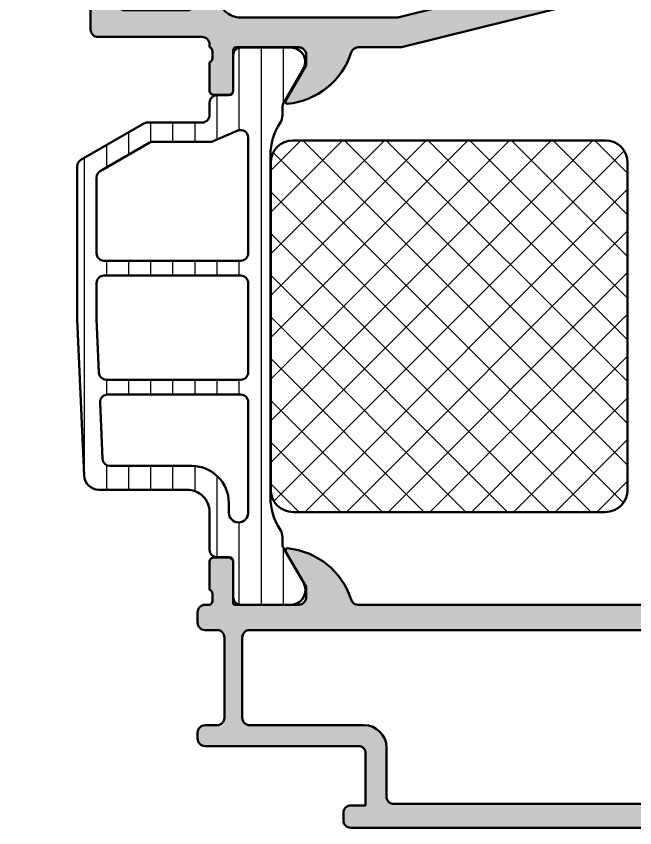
# Model space of a CAD drawing. Extents: x -15 to 68, y 0 to 85.
# Drawn here: x -15 to 26.6, y 0 to 54.6 of the extents above; entities that cross this region are included whole.
import ezdxf

# ---------------------------------------------------------------- set-up
doc = ezdxf.new("R2010")
doc.units = 0
for name, color, linetype, lineweight in [('0S-Alu contour', 7, 'Continuous', 50), ('0S-Alu hatch', 252, 'Continuous', 25), ('0S-Plastic contour', 254, 'Continuous', 50), ('0S-Plastic hatch', 253, 'Continuous', 25), ('0S-PT contour', 91, 'Continuous', 50), ('0S-PT hatch', 103, 'Continuous', 25)]:
    doc.layers.add(name, color=color, linetype=linetype, lineweight=lineweight)

# ---------------------------------------------------------------- blocks, each defined once
blk = doc.blocks.new('501720__3CA2080E_1C2B_46B8_B2A2_B3C4045E8A3A_')
at = {"layer": '0S-Alu hatch'}
h = blk.add_hatch(color=256, dxfattribs=at)
edge = h.paths.add_edge_path()
edge.add_arc((-3.500000000000106, 55.49999999999998), 0.4999999999999929, 270, 360)
edge.add_line((-3.000000000000106, 55.49999999999998), (-3.000000000000085, 81.5))
edge.add_arc((-4.500000000000085, 81.5), 1.5, 0, 90.00000000000028)
edge.add_line((-4.500000000000092, 83), (-6.200000000000088, 83))
edge.add_arc((-6.200000000000088, 82.5), 0.5, 90, 180)
edge.add_line((-6.700000000000088, 82.5), (-6.700000000000102, 79.49999999999999))
edge.add_ellipse((-7.200000000000092, 79.49999999999997), major_axis=(-0.4999999999999903, 0), ratio=1, start_angle=89.99999999999972, end_angle=180, ccw=False)
edge.add_line((-7.200000000000095, 78.99999999999999), (-7.700000000000102, 78.99999999999999))
edge.add_arc((-7.700000000000102, 78.49999999999999), 0.5, 90, 180)
edge.add_line((-8.200000000000102, 78.49999999999999), (-8.200000000000095, 76.5))
edge.add_ellipse((-8.70000000000008, 76.49999999999999), major_axis=(-0.4999999999999841, 0), ratio=1, start_angle=89.99999999999898, end_angle=180, ccw=False)
edge.add_line((-8.700000000000088, 76), (-9.500000000000092, 76))
edge.add_ellipse((-9.500000000000094, 76.5), major_axis=(-0.5, 0), ratio=1, start_angle=0, end_angle=90.0000000000004, ccw=False)
edge.add_line((-10.00000000000009, 76.5), (-10.00000000000009, 81))
edge.add_ellipse((-9.500000000000094, 81), major_axis=(-0.4999999999999965, 0), ratio=1, start_angle=269.9999999999996, end_angle=360, ccw=False)
edge.add_line((-9.500000000000092, 81.5), (-9.200000000000088, 81.5))
edge.add_arc((-9.200000000000088, 82), 0.5, 270, 360)
edge.add_line((-8.700000000000088, 82), (-8.700000000000102, 82.5))
edge.add_arc((-9.200000000000102, 82.5), 0.5, 0, 90)
edge.add_line((-9.200000000000102, 83), (-14.5000000000001, 83))
edge.add_ellipse((-14.5000000000001, 83.49999999999999), major_axis=(-0.5, 0), ratio=1, start_angle=0, end_angle=90.0000000000004, ccw=False)
edge.add_line((-15.0000000000001, 83.49999999999999), (-15.00000000000009, 84.50000000000001))
edge.add_ellipse((-14.50000000000009, 84.50000000000001), major_axis=(-0.4999999999999965, 0), ratio=1, start_angle=269.9999999999996, end_angle=360, ccw=False)
edge.add_line((-14.50000000000009, 85), (45.99999999999991, 85))
edge.add_line((45.99999999999991, 85), (45.99999999999991, 81.60000000000001))
edge.add_line((45.99999999999991, 81.60000000000001), (44.89999999999992, 80.5))
edge.add_line((44.89999999999992, 80.5), (44.29999999999991, 80.5))
edge.add_line((44.29999999999991, 80.5), (44.29999999999991, 82.5))
edge.add_arc((43.29999999999991, 82.5), 1, 0, 90)
edge.add_line((43.29999999999991, 83.49999999999999), (41.99999999999991, 83.49999999999999))
edge.add_arc((41.99999999999991, 82.5), 1, 90, 180)
edge.add_line((40.99999999999991, 82.5), (40.99999999999991, 76))
edge.add_arc((41.52499999999991, 75.5), 0.7250000000000041, 136.3971810272967, 223.6028189727033)
edge.add_line((40.99999999999991, 75), (40.99999999999991, 68))
edge.add_arc((41.99999999999991, 68), 1, 180, 270)
edge.add_line((41.99999999999991, 67), (43.29999999999991, 67))
edge.add_arc((43.29999999999991, 68), 1, 270, 360)
edge.add_line((44.29999999999991, 68), (44.29999999999991, 70.5))
edge.add_line((44.29999999999991, 70.5), (44.79999999999991, 70.5))
edge.add_ellipse((44.79999999999992, 69.50000000000001), major_axis=(-0.9999999999999857, 0), ratio=1, start_angle=180, end_angle=270.0000000000004, ccw=False)
edge.add_line((45.7999999999999, 69.5), (45.79999999999991, 64))
edge.add_ellipse((45.29999999999992, 63.99999999999999), major_axis=(-0.4999999999999929, 0), ratio=1, start_angle=89.9999999999992, end_angle=180, ccw=False)
edge.add_line((45.29999999999991, 63.5), (44.79999999999991, 63.50000000000001))
edge.add_ellipse((44.79999999999988, 63.99999999999998), major_axis=(-0.4999999999999787, 0), ratio=1, start_angle=0, end_angle=90.00000000000239, ccw=False)
edge.add_line((44.29999999999991, 63.99999999999999), (44.29999999999991, 65))
edge.add_arc((43.79999999999991, 65), 0.5, 0, 90)
edge.add_line((43.79999999999991, 65.5), (41.49999999999991, 65.5))
edge.add_arc((41.49999999999991, 65), 0.5, 90, 180)
edge.add_line((40.99999999999991, 65), (40.99999999999991, 62.5))
edge.add_arc((41.09999999999992, 62.21715728752538), 0.3000000000000023, 109.4712206344922, 180)
edge.add_line((40.79999999999992, 62.21715728752538), (40.79999999999992, 61.78284271247462))
edge.add_arc((41.09999999999992, 61.78284271247462), 0.2999999999999971, 180, 250.5287793655073)
edge.add_line((40.99999999999991, 61.50000000000001), (40.99999999999991, 59.60000000000004))
edge.add_ellipse((40.69999999999988, 59.60000000000002), major_axis=(-0.3000000000000256, 0), ratio=1, start_angle=89.99999999999733, end_angle=180, ccw=False)
edge.add_line((40.69999999999987, 59.29999999999999), (39.70999999999996, 59.29999999999999))
edge.add_ellipse((39.70999999999995, 59.60000000000002), major_axis=(-0.3000000000000256, 0), ratio=1, start_angle=0, end_angle=90.00000000000267, ccw=False)
edge.add_line((39.40999999999993, 59.60000000000004), (39.40999999999991, 62.3))
edge.add_arc((39.20999999999992, 62.3), 0.2000000000000028, 0, 90)
edge.add_line((39.20999999999992, 62.5), (34.99999999999992, 62.5))
edge.add_arc((34.99999999999992, 62), 0.5, 90, 180)
edge.add_line((34.49999999999992, 62), (34.49999999999992, 61.29999999999999))
edge.add_line((34.49999999999992, 61.29999999999999), (35.88149545762228, 58.90717967697244))
edge.add_ellipse((35.76188021535164, 58.83811978464827), major_axis=(-0.138119784648286, 0), ratio=1, start_angle=103.9999999999909, end_angle=210.0000000000093, ccw=False)
edge.add_line((35.79529441547355, 58.70410274788987), (10.91199740453947, 52.5))
edge.add_line((10.91199740453947, 52.5), (7.999999999999907, 52.5))
edge.add_arc((7.999999999999907, 51.99999999999999), 0.5000000000000142, 90, 162.2515836439293)
edge.add_ellipse((2.761776758826112, 53.67660886184777), major_axis=(-4.999999999999968, 0), ratio=1, start_angle=95.62257755079338, end_angle=162.2515836439303, ccw=False)
edge.add_ellipse((3.238119784648192, 48.8381197846483), major_axis=(-0.1381197846482959, 0), ratio=1, start_angle=-30.000000000000284, end_angle=95.62257755079781, ccw=False)
edge.add_line((3.118504542377533, 48.90717967697245), (4.499999999999914, 51.3))
edge.add_line((4.499999999999914, 51.3), (4.499999999999914, 52))
edge.add_arc((3.9999999999999, 51.99999999999999), 0.5000000000000142, 0, 90)
edge.add_line((3.9999999999999, 52.5), (-0.2100000000000932, 52.5))
edge.add_arc((-0.2100000000000932, 52.30000000000001), 0.1999999999999886, 90, 180)
edge.add_line((-0.4100000000000819, 52.30000000000001), (-0.4100000000000961, 49.60000000000004))
edge.add_ellipse((-0.7100000000001301, 49.60000000000004), major_axis=(-0.300000000000034, 0), ratio=1, start_angle=89.99999999999892, end_angle=180, ccw=False)
edge.add_line((-0.7100000000001359, 49.3), (-1.700000000000052, 49.3))
edge.add_ellipse((-1.700000000000058, 49.60000000000004), major_axis=(-0.3000000000000327, 0), ratio=1, start_angle=0, end_angle=90.00000000000108, ccw=False)
edge.add_line((-2.00000000000009, 49.60000000000004), (-2.000000000000092, 51.5))
edge.add_arc((-2.100000000000093, 51.78284271247463), 0.3000000000000067, 289.4712206344905, 360)
edge.add_line((-1.800000000000087, 51.78284271247463), (-1.800000000000096, 52.21715728752538))
edge.add_arc((-2.100000000000086, 52.21715728752537), 0.29999999999999, 0, 70.52877936551)
edge.add_line((-2.000000000000093, 52.49999999999999), (-2.000000000000092, 52.69999999999999))
edge.add_arc((-2.500000000000092, 52.69999999999999), 0.5, 0, 90)
edge.add_line((-2.500000000000092, 53.19999999999999), (-9.500000000000092, 53.19999999999998))
edge.add_ellipse((-9.500000000000094, 53.69999999999997), major_axis=(-0.4999999999999929, 0), ratio=1, start_angle=0, end_angle=90.00000000000023, ccw=False)
edge.add_line((-10.00000000000008, 53.69999999999997), (-10.00000000000008, 57.5))
edge.add_ellipse((-9.500000000000085, 57.5), major_axis=(-0.5, 0), ratio=1, start_angle=270, end_angle=360, ccw=False)
edge.add_line((-9.500000000000085, 57.99999999999999), (-8.700000000000088, 57.99999999999999))
edge.add_ellipse((-8.700000000000072, 57.5), major_axis=(-0.4999999999999858, 0), ratio=1, start_angle=180, end_angle=270.0000000000018, ccw=False)
edge.add_line((-8.200000000000086, 57.5), (-8.200000000000095, 55.49999999999998))
edge.add_arc((-7.700000000000095, 55.49999999999998), 0.5, 180, 270)
edge.add_line((-7.700000000000095, 54.99999999999998), (-3.500000000000106, 54.99999999999999))
edge = h.paths.add_edge_path()
edge.add_arc((38.99999999999991, 82.79999999999998), 0.5, 0, 90)
edge.add_line((38.99999999999991, 83.3), (-0.900000000000091, 83.3))
edge.add_arc((-0.900000000000091, 82.79999999999998), 0.5, 90, 180)
edge.add_line((-1.40000000000009, 82.79999999999998), (-1.40000000000009, 64.69999999999997))
edge.add_arc((-0.900000000000091, 64.69999999999997), 0.5, 180, 270)
edge.add_line((-0.9000000000000911, 64.19999999999999), (38.99999999999991, 64.2))
edge.add_arc((38.99999999999991, 64.69999999999997), 0.5, 270, 360)
edge.add_line((39.49999999999992, 64.69999999999997), (39.49999999999992, 82.79999999999998))
edge = h.paths.add_edge_path()
edge.add_arc((30.74722325026736, 61.4), 1.000000000000004, 29.99999999999957, 90)
edge.add_line((30.74722325026736, 62.40000000000001), (-0.900000000000091, 62.39999999999999))
edge.add_arc((-0.9000000000000838, 61.9), 0.4999999999999929, 90.00000000000081, 180)
edge.add_line((-1.400000000000076, 61.9), (-1.40000000000009, 56))
edge.add_arc((0.0999999999999091, 56), 1.5, 180, 270.0000000000002)
edge.add_line((0.099999999999915, 54.5), (10.66642828273362, 54.5))
edge.add_line((10.66642828273362, 54.5), (32.06835282209316, 59.83609910239898))
edge.add_arc((31.94739187429333, 60.32124696553697), 0.4999999999999971, 283.9999999999997, 390.0000000000001)
edge.add_line((32.38040457618555, 60.57124696553697), (31.61324865405179, 61.89999999999999))
at = {"layer": '0S-Alu contour', "color": 7}
for points in [[(-14.50000000000009, 85), (45.99999999999991, 85), (45.99999999999991, 81.60000000000001), (44.89999999999992, 80.5), (44.29999999999991, 80.5), (44.29999999999991, 82.5)], [(-15.0000000000001, 83.49999999999999), (-15.00000000000009, 84.50000000000001)], [(-9.200000000000102, 83), (-14.5000000000001, 83)], [(-4.500000000000092, 83), (-6.200000000000088, 83)], [(38.99999999999991, 83.3), (-0.900000000000091, 83.3)], [(43.29999999999991, 83.49999999999999), (41.99999999999991, 83.49999999999999)], [(-8.700000000000088, 82), (-8.700000000000102, 82.5)], [(-6.700000000000088, 82.5), (-6.700000000000102, 79.49999999999999)], [(-1.40000000000009, 82.79999999999998), (-1.40000000000009, 64.69999999999997)], [(39.49999999999992, 64.69999999999997), (39.49999999999992, 82.79999999999998)], [(40.99999999999991, 82.5), (40.99999999999991, 76)], [(-9.500000000000092, 81.5), (-9.200000000000088, 81.5)], [(-3.000000000000106, 55.49999999999998), (-3.000000000000085, 81.5)], [(-10.00000000000009, 76.5), (-10.00000000000009, 81)], [(-7.200000000000095, 78.99999999999999), (-7.700000000000102, 78.99999999999999)], [(-8.200000000000102, 78.49999999999999), (-8.200000000000095, 76.5)], [(-8.700000000000088, 76), (-9.500000000000092, 76)], [(40.99999999999991, 75), (40.99999999999991, 68)], [(44.29999999999991, 68), (44.29999999999991, 70.5), (44.79999999999991, 70.5)], [(45.7999999999999, 69.5), (45.79999999999991, 64)], [(41.99999999999991, 67), (43.29999999999991, 67)], [(40.99999999999991, 65), (40.99999999999991, 62.5)], [(43.79999999999991, 65.5), (41.49999999999991, 65.5)], [(44.29999999999991, 63.99999999999999), (44.29999999999991, 65)], [(-0.9000000000000911, 64.19999999999999), (38.99999999999991, 64.2)], [(45.29999999999991, 63.5), (44.79999999999991, 63.50000000000001)], [(30.74722325026736, 62.40000000000001), (-0.900000000000091, 62.39999999999999)], [(39.20999999999992, 62.5), (34.99999999999992, 62.5)], [(39.40999999999993, 59.60000000000004), (39.40999999999991, 62.3)], [(-1.400000000000076, 61.9), (-1.40000000000009, 56)], [(32.38040457618555, 60.57124696553697), (31.61324865405179, 61.89999999999999)], [(34.49999999999992, 62), (34.49999999999992, 61.29999999999999), (35.88149545762228, 58.90717967697244)], [(40.79999999999992, 62.21715728752538), (40.79999999999992, 61.78284271247462)], [(40.99999999999991, 61.50000000000001), (40.99999999999991, 59.60000000000004)], [(0.099999999999915, 54.5), (10.66642828273362, 54.5), (32.06835282209316, 59.83609910239898)], [(40.69999999999987, 59.29999999999999), (39.70999999999996, 59.29999999999999)], [(35.79529441547355, 58.70410274788987), (10.91199740453947, 52.5), (7.999999999999907, 52.5)], [(-9.500000000000085, 57.99999999999999), (-8.700000000000088, 57.99999999999999)], [(-10.00000000000008, 53.69999999999997), (-10.00000000000008, 57.5)], [(-8.200000000000086, 57.5), (-8.200000000000095, 55.49999999999998)], [(-7.700000000000095, 54.99999999999998), (-3.500000000000106, 54.99999999999999)], [(-2.500000000000092, 53.19999999999999), (-9.500000000000092, 53.19999999999998)], [(-2.000000000000093, 52.49999999999999), (-2.000000000000092, 52.69999999999999)], [(3.9999999999999, 52.5), (-0.2100000000000932, 52.5)], [(-1.800000000000087, 51.78284271247463), (-1.800000000000096, 52.21715728752538)], [(-0.4100000000000819, 52.30000000000001), (-0.4100000000000961, 49.60000000000004)], [(3.118504542377533, 48.90717967697245), (4.499999999999914, 51.3), (4.499999999999914, 52)], [(-2.00000000000009, 49.60000000000004), (-2.000000000000092, 51.5)], [(-0.7100000000001359, 49.3), (-1.700000000000052, 49.3)]]:
    blk.add_lwpolyline(points, dxfattribs=at)
at = {"layer": '0S-Alu contour', "color": 7, "extrusion": (0, 0, -1)}
for centre, radius, start, end in [((14.50000000000009, 84.50000000000001), 0.4999999999999965, 0, 90.0000000000004), ((14.5000000000001, 83.49999999999999), 0.5, 269.9999999999996, 0), ((9.500000000000094, 81), 0.4999999999999965, 0, 90.0000000000004), ((7.200000000000092, 79.49999999999997), 0.4999999999999903, 180, 270.0000000000003), ((9.500000000000094, 76.5), 0.5, 269.9999999999996, 0), ((8.70000000000008, 76.49999999999999), 0.4999999999999841, 180, 270.000000000001), ((-44.79999999999992, 69.50000000000001), 0.9999999999999857, 89.99999999999959, 180), ((-44.79999999999988, 63.99999999999998), 0.4999999999999787, 269.9999999999976, 0), ((-45.29999999999992, 63.99999999999999), 0.4999999999999929, 180, 270.0000000000008), ((-39.70999999999995, 59.60000000000002), 0.3000000000000256, 269.9999999999973, 0), ((-40.69999999999988, 59.60000000000002), 0.3000000000000256, 180, 270.0000000000027), ((-35.76188021535164, 58.83811978464827), 0.138119784648286, 149.9999999999907, 256.0000000000091), ((9.500000000000085, 57.5), 0.5, 0, 90), ((8.700000000000072, 57.5), 0.4999999999999858, 89.99999999999817, 180), ((9.500000000000094, 53.69999999999997), 0.4999999999999929, 269.9999999999998, 0), ((-2.761776758826112, 53.67660886184777), 4.999999999999968, 197.7484163560698, 264.3774224492066), ((1.700000000000058, 49.60000000000004), 0.3000000000000327, 269.9999999999989, 0), ((0.7100000000001301, 49.60000000000004), 0.300000000000034, 180, 270.0000000000011), ((-3.238119784648192, 48.8381197846483), 0.1381197846482959, 264.3774224492022, 30.00000000000028)]:
    blk.add_arc(centre, radius, start, end, dxfattribs=at)
at = {"layer": '0S-Alu contour', "color": 7}
for centre, radius, start, end in [((-9.200000000000102, 82.5), 0.5, 0, 90), ((-6.200000000000088, 82.5), 0.5, 90, 180), ((-4.500000000000085, 81.5), 1.5, 0, 90.00000000000028), ((-0.900000000000091, 82.79999999999998), 0.5, 90, 180), ((38.99999999999991, 82.79999999999998), 0.5, 0, 90), ((41.99999999999991, 82.5), 1, 90, 180), ((43.29999999999991, 82.5), 1, 0, 90), ((-9.200000000000088, 82), 0.5, 270, 0), ((-7.700000000000102, 78.49999999999999), 0.5, 90, 180), ((41.52499999999991, 75.5), 0.7250000000000041, 136.3971810272967, 223.6028189727033), ((41.99999999999991, 68), 1, 180, 270), ((43.29999999999991, 68), 1, 270, 0), ((41.49999999999991, 65), 0.5, 90, 180), ((43.79999999999991, 65), 0.5, 0, 90), ((-0.900000000000091, 64.69999999999997), 0.5, 180, 270), ((38.99999999999991, 64.69999999999997), 0.5, 270, 0), ((-0.9000000000000838, 61.9), 0.4999999999999929, 90.00000000000081, 180), ((30.74722325026736, 61.4), 1.000000000000004, 29.99999999999957, 90), ((34.99999999999992, 62), 0.5, 90, 180), ((39.20999999999992, 62.3), 0.2000000000000028, 0, 90), ((41.09999999999992, 62.21715728752538), 0.3000000000000023, 109.4712206344922, 180), ((41.09999999999992, 61.78284271247462), 0.2999999999999971, 180, 250.5287793655073), ((31.94739187429333, 60.32124696553697), 0.4999999999999971, 283.9999999999997, 30.00000000000013), ((0.0999999999999091, 56), 1.5, 180, 270.0000000000002), ((-7.700000000000095, 55.49999999999998), 0.5, 180, 270), ((-3.500000000000106, 55.49999999999998), 0.4999999999999929, 270, 0), ((-2.500000000000092, 52.69999999999999), 0.5, 0, 90), ((-2.100000000000086, 52.21715728752537), 0.29999999999999, 0, 70.52877936551), ((-0.2100000000000932, 52.30000000000001), 0.1999999999999886, 90, 180), ((3.9999999999999, 51.99999999999999), 0.5000000000000142, 0, 90), ((7.999999999999907, 51.99999999999999), 0.5000000000000142, 90, 162.2515836439293), ((-2.100000000000093, 51.78284271247463), 0.3000000000000067, 289.4712206344905, 0)]:
    blk.add_arc(centre, radius, start, end, dxfattribs=at)
blk = doc.blocks.new('345350__A1EB596A_2791_47CB_BBD3_838147BA8236_')
at = {"layer": '0S-Alu hatch'}
h = blk.add_hatch(color=256, dxfattribs=at)
edge = h.paths.add_edge_path()
edge.add_arc((40.49999999999999, 13.79992253876117), 0.5, 270, 360)
edge.add_line((41.00000000000001, 13.79992253876117), (41, 15))
edge.add_ellipse((41.07883644654306, 15.26752059199312), major_axis=(-0.2788950563274436, 0), ratio=1, start_angle=-1.164589374096181, end_angle=73.58012358050541, ccw=False)
edge.add_line((40.79999899999999, 15.27318899999149), (40.79999899999999, 15.72678299999148))
edge.add_ellipse((41.07886709564314, 15.73244365946856), major_axis=(-0.2789255417371297, 0), ratio=1, start_angle=-73.57540544464831, end_angle=1.1628700728916215, ccw=False)
edge.add_line((41, 15.99998699999148), (41, 17.879998))
edge.add_arc((40.69999999999999, 17.879998), 0.3000000000000114, 0, 90)
edge.add_line((40.69999999999999, 18.17999800000001), (39.72002568095721, 18.179998))
edge.add_arc((39.72002568095721, 17.879998), 0.3000000000000007, 90, 180)
edge.add_line((39.42002568095721, 17.879998), (39.42002568095721, 15.11999999999999))
edge.add_ellipse((39.30002568095722, 15.11999999999999), major_axis=(-0.1199999999999903, 0), ratio=1, start_angle=90, end_angle=180, ccw=False)
edge.add_line((39.30002568095722, 15), (35.00000000000002, 15))
edge.add_ellipse((35.00000000000001, 15.49999999999999), major_axis=(-0.4999999999999965, 0), ratio=1, start_angle=0, end_angle=90.0000000000008, ccw=False)
edge.add_line((34.50000000000001, 15.5), (34.5, 16.2))
edge.add_line((34.5, 16.2), (35.88149545762238, 18.59282032302755))
edge.add_arc((35.76188021535171, 18.6618802153517), 0.1381197846482859, 330.000000000003, 455.6225775507929)
edge.add_arc((36.23822324117386, 13.82339113815207), 5.000000000000113, 95.6225775507939, 162.2515836439304)
edge.add_ellipse((31.00000000000005, 15.49999999999988), major_axis=(-0.4999999999998844, 0), ratio=1, start_angle=89.99999999999511, end_angle=162.2515836439256, ccw=False)
edge.add_line((31.00000000000001, 15), (7.999999999999992, 15))
edge.add_ellipse((8.000000000000023, 15.49999999999984), major_axis=(-0.4999999999998384, 0), ratio=1, start_angle=17.748416356065775, end_angle=89.99999999999648, ccw=False)
edge.add_arc((2.761776758826187, 13.82339113815201), 5.000000000000197, 17.74841635607064, 84.37742244920678)
edge.add_arc((3.23811978464829, 18.66188021535171), 0.138119784648294, 84.3774224492111, 209.9999999999992)
edge.add_line((3.118504542377632, 18.59282032302757), (4.500000000000007, 16.19999999999999))
edge.add_line((4.500000000000007, 16.19999999999999), (4.5, 15.5))
edge.add_ellipse((4, 15.50000000000001), major_axis=(-0.4999999999999992, 0), ratio=1, start_angle=89.9999999999983, end_angle=180, ccw=False)
edge.add_line((3.999999999999985, 15.00000000000001), (-0.3000256809571908, 15))
edge.add_ellipse((-0.3000256809571966, 15.12), major_axis=(-0.1199999999999992, 0), ratio=1, start_angle=0, end_angle=90.00000000000267, ccw=False)
edge.add_line((-0.4200256809571958, 15.12), (-0.4200256809571954, 17.879998))
edge.add_arc((-0.7200256809572068, 17.87999799999999), 0.3000000000000114, 0, 90)
edge.add_line((-0.7200256809572068, 18.17999800000001), (-1.699999999999988, 18.179998))
edge.add_arc((-1.700000000000002, 17.87999800000001), 0.2999999999999936, 89.99999999999729, 180)
edge.add_line((-1.999999999999996, 17.87999800000001), (-1.999999999999985, 15.99998699999149))
edge.add_ellipse((-2.078867095643157, 15.73244365946855), major_axis=(-0.2789255417371535, 0), ratio=1, start_angle=178.8371299271139, end_angle=253.5754054446447, ccw=False)
edge.add_line((-1.799998999999985, 15.72678299999149), (-1.799998999999985, 15.2731889999915))
edge.add_ellipse((-2.078836446543035, 15.26752059199313), major_axis=(-0.2788950563274373, 0), ratio=1, start_angle=106.41987641949041, end_angle=181.1645893740969, ccw=False)
edge.add_line((-2, 15.00000000000001), (-2.299680908210589, 15))
edge.add_arc((-2.299680908210589, 14.5), 0.5000000000000036, 90, 180)
edge.add_line((-2.799680908210593, 14.5), (-2.799680908210589, 13.79992253876117))
edge.add_arc((-2.29956618973938, 13.80003725723238), 0.5001147316285183, 180.0131427528032, 269.9868572472035)
edge.add_line((-2.299680908210547, 13.29992253876117), (-1.499693115241839, 13.29992253876117))
edge.add_ellipse((-1.499443254268492, 12.80017239973451), major_axis=(-0.4997502014883678, 0), ratio=1, start_angle=179.9713537287259, end_angle=270.02864627126036, ccw=False)
edge.add_line((-0.9996931152418406, 12.79992253876115), (-0.9996931152418255, 7.400020671848328))
edge.add_ellipse((-1.499713436076874, 7.400040992683379), major_axis=(-0.5000203212479685, 0), ratio=1, start_angle=90.0023285015335, end_angle=179.9976714983276, ccw=False)
edge.add_line((-1.499693115241825, 6.900020671848331), (-2.299680908210575, 6.900020671848325))
edge.add_arc((-2.299566189739365, 6.399905953377112), 0.5001147316285218, 90.01314275280141, 179.9868572471968)
edge.add_line((-2.799680908210579, 6.400020671848338), (-2.799680908210575, 5.999996257785828))
edge.add_arc((-2.299566189739365, 6.000110976257024), 0.5001147316285183, 180.0131427528032, 269.986857247197)
edge.add_line((-2.299680908210589, 5.499996257785815), (8.00027636718005, 5.499996257785825))
edge.add_ellipse((8.000276199942052, 4.999996090547827), major_axis=(-0.5000001672380266, 0), ratio=1, start_angle=180.0000191671709, end_angle=269.9999808359436, ccw=False)
edge.add_line((8.50027636718005, 4.999996257813003), (8.500276367180042, 1.499999953273801))
edge.add_line((8.500276367180042, 1.499999953273801), (7.500276367180042, 1.499999953273801))
edge.add_arc((7.500391085671957, 0.9998852347682088), 0.5001147316629067, 90.0131427551726, 179.9868504146385)
edge.add_line((7.000276367180042, 1.000000012878441), (7.000276367180042, 0.5000000128784468))
edge.add_arc((7.500391118378033, 0.5001147334620317), 0.5001147643557832, 180.0131429938963, 269.9798609896766)
edge.add_line((7.500215332023777, 1e-15), (67.5, 1e-16))
edge.add_arc((67.5, 0.5000000000000002), 0.5000000000000001, 270, 360)
edge.add_line((68, 0.5000000000000002), (68, 4.5))
edge.add_arc((67.5, 4.5), 0.5, 0, 90)
edge.add_line((67.5, 5), (66.19999999999999, 5))
edge.add_arc((66.19999999999999, 4.5), 0.5, 90, 180)
edge.add_line((65.69999999999999, 4.5), (65.69999999999999, 4))
edge.add_line((65.69999999999999, 4), (66.69999999999999, 4))
edge.add_line((66.69999999999999, 4), (66.69999999999996, 2.299999999999997))
edge.add_ellipse((65.69999999999997, 2.299999999999987), major_axis=(-0.9999999999999857, 0), ratio=1, start_angle=89.9999999999992, end_angle=180, ccw=False)
edge.add_line((65.69999999999996, 1.300000000000002), (61.69999999999999, 1.299999999999982))
edge.add_ellipse((61.69999999999999, 2.299999999999983), major_axis=(-1.000000000000001, 0), ratio=1, start_angle=0, end_angle=90, ccw=False)
edge.add_line((60.69999999999999, 2.299999999999982), (60.69999999999999, 4))
edge.add_line((60.69999999999999, 4), (61.69999999999999, 4))
edge.add_line((61.69999999999999, 4), (61.69999999999999, 4.499999999999984))
edge.add_arc((61.19999999999999, 4.5), 0.5, 0, 90)
edge.add_line((61.19999999999999, 5), (58.4, 4.999999999999999))
edge.add_arc((58.4, 4.499999999999998), 0.5000000000000009, 90, 180)
edge.add_line((57.9, 4.499999999999998), (57.9, 4.299999999999982))
edge.add_arc((58.4, 4.299999999999982), 0.5, 180, 270)
edge.add_line((58.4, 3.799999999999982), (58.9, 3.799999999999982))
edge.add_ellipse((58.90000000000001, 3.299999999999988), major_axis=(-0.4999999999999947, 0), ratio=1, start_angle=180, end_angle=270.0000000000008, ccw=False)
edge.add_line((59.40000000000001, 3.299999999999982), (59.39999999999997, 2.099999999999981))
edge.add_ellipse((58.89999999999997, 2.099999999999974), major_axis=(-0.5, 0), ratio=1, start_angle=90, end_angle=180, ccw=False)
edge.add_line((58.89999999999997, 1.599999999999974), (45.9983668848607, 1.599999999999979))
edge.add_line((45.9983668848607, 1.599999999999979), (39.90086726378649, 2.209750724796321))
edge.add_ellipse((40.00036986780802, 3.204788067252843), major_axis=(-1.000000040545, 0), ratio=1, start_angle=1.5080649291121517e-05, end_angle=84.28947129819278, ccw=False)
edge.add_line((39.00036982726306, 3.204787804045857), (39.00036982726304, 12.79998738861467))
edge.add_ellipse((39.50041968100179, 12.79987268502243), major_axis=(-0.5000498668943465, 0), ratio=1, start_angle=270.0131427528001, end_angle=359.9868572472245, ccw=False)
edge.add_line((39.50030497740954, 13.29992253876117), (40.49999999999999, 13.29992253876117))
edge = h.paths.add_edge_path()
edge.add_arc((8.40030085426848, 5.400020744874273), 1.499999926974057, 2.8316468405e-06, 90.00000278938575)
edge.add_line((8.400300781242535, 6.900020671848325), (0.7003190917894245, 6.900020671848325))
edge.add_ellipse((0.7001505502649508, 7.39979111946681), major_axis=(-0.4997704760377753, 0), ratio=1, start_angle=-0.02631684688930136, end_angle=90.0193223062808, ccw=False)
edge.add_line((0.2003801269456744, 7.400020671848277), (0.2003801269456744, 12.79992253876117))
edge.add_ellipse((0.7001505502649508, 12.80015209114268), major_axis=(-0.4997704760377764, 0), ratio=1, start_angle=-90.01932230628069, end_angle=0.02631684688930136, ccw=False)
edge.add_line((0.7003190917894245, 13.29992253876117), (37.30035380553454, 13.29992253876116))
edge.add_ellipse((37.30048878729687, 12.80005752052349), major_axis=(-0.4998650364626667, 0), ratio=1, start_angle=179.9845280529183, end_angle=270.0154719470708, ccw=False)
edge.add_line((37.80035380553454, 12.79992253876107), (37.80035380553454, 2.099975658420582))
edge.add_ellipse((37.30025928519608, 2.100070059527233), major_axis=(-0.5000945292483385, 0), ratio=1, start_angle=90.0108291856593, end_angle=179.9891844747251, ccw=False)
edge.add_line((37.30035380553454, 1.5999755392113), (10.40030078124254, 1.599975539211301))
edge.add_ellipse((10.400395301581, 2.100070059527243), major_axis=(-0.5000945292483491, 0), ratio=1, start_angle=0.010815525275006621, end_angle=89.98917081434081, ccw=False)
edge.add_line((9.900300781242542, 2.099975658420655), (9.900300781242535, 5.400020671848329))
at = {"layer": '0S-Alu contour', "color": 7}
for points in [[(3.118504542377632, 18.59282032302757), (4.500000000000007, 16.19999999999999), (4.5, 15.5)], [(34.50000000000001, 15.5), (34.5, 16.2), (35.88149545762238, 18.59282032302755)], [(-0.7200256809572068, 18.17999800000001), (-1.699999999999988, 18.179998)], [(40.69999999999999, 18.17999800000001), (39.72002568095721, 18.179998)], [(-1.999999999999996, 17.87999800000001), (-1.999999999999985, 15.99998699999149)], [(-0.4200256809571958, 15.12), (-0.4200256809571954, 17.879998)], [(39.42002568095721, 17.879998), (39.42002568095721, 15.11999999999999)], [(41, 15.99998699999148), (41, 17.879998)], [(-1.799998999999985, 15.72678299999149), (-1.799998999999985, 15.2731889999915)], [(40.79999899999999, 15.27318899999149), (40.79999899999999, 15.72678299999148)], [(-2, 15.00000000000001), (-2.299680908210589, 15)], [(3.999999999999985, 15.00000000000001), (-0.3000256809571908, 15)], [(31.00000000000001, 15), (7.999999999999992, 15)], [(39.30002568095722, 15), (35.00000000000002, 15)], [(41.00000000000001, 13.79992253876117), (41, 15)], [(-2.799680908210593, 14.5), (-2.799680908210589, 13.79992253876117)], [(-2.299680908210547, 13.29992253876117), (-1.499693115241839, 13.29992253876117)], [(0.7003190917894245, 13.29992253876117), (37.30035380553454, 13.29992253876116)], [(39.50030497740954, 13.29992253876117), (40.49999999999999, 13.29992253876117)], [(-0.9996931152418406, 12.79992253876115), (-0.9996931152418255, 7.400020671848328)], [(0.2003801269456744, 7.400020671848277), (0.2003801269456744, 12.79992253876117)], [(37.80035380553454, 12.79992253876107), (37.80035380553454, 2.099975658420582)], [(39.00036982726306, 3.204787804045857), (39.00036982726304, 12.79998738861467)], [(-1.499693115241825, 6.900020671848331), (-2.299680908210575, 6.900020671848325)], [(8.400300781242535, 6.900020671848325), (0.7003190917894245, 6.900020671848325)], [(-2.799680908210579, 6.400020671848338), (-2.799680908210575, 5.999996257785828)], [(-2.299680908210589, 5.499996257785815), (8.00027636718005, 5.499996257785825)], [(8.50027636718005, 4.999996257813003), (8.500276367180042, 1.499999953273801), (7.500276367180042, 1.499999953273801)], [(9.900300781242542, 2.099975658420655), (9.900300781242535, 5.400020671848329)], [(61.19999999999999, 5), (58.4, 4.999999999999999)], [(67.5, 5), (66.19999999999999, 5)], [(57.9, 4.499999999999998), (57.9, 4.299999999999982)], [(60.69999999999999, 2.299999999999982), (60.69999999999999, 4), (61.69999999999999, 4), (61.69999999999999, 4.499999999999984)], [(65.69999999999999, 4.5), (65.69999999999999, 4), (66.69999999999999, 4), (66.69999999999996, 2.299999999999997)], [(68, 0.5000000000000002), (68, 4.5)], [(58.4, 3.799999999999982), (58.9, 3.799999999999982)], [(59.40000000000001, 3.299999999999982), (59.39999999999997, 2.099999999999981)], [(58.89999999999997, 1.599999999999974), (45.9983668848607, 1.599999999999979), (39.90086726378649, 2.209750724796321)], [(37.30035380553454, 1.5999755392113), (10.40030078124254, 1.599975539211301)], [(65.69999999999996, 1.300000000000002), (61.69999999999999, 1.299999999999982)], [(7.000276367180042, 1.000000012878441), (7.000276367180042, 0.5000000128784468)], [(7.500215332023777, 1e-15), (67.5, 1e-16)]]:
    blk.add_lwpolyline(points, dxfattribs=at)
for centre, radius, start, end in [((3.23811978464829, 18.66188021535171), 0.138119784648294, 84.3774224492111, 209.9999999999992), ((2.761776758826187, 13.82339113815201), 5.000000000000197, 17.74841635607064, 84.37742244920678), ((36.23822324117386, 13.82339113815207), 5.000000000000113, 95.6225775507939, 162.2515836439304), ((35.76188021535171, 18.6618802153517), 0.1381197846482859, 330.000000000003, 95.62257755079293), ((-1.700000000000002, 17.87999800000001), 0.2999999999999936, 89.99999999999729, 180), ((-0.7200256809572068, 17.87999799999999), 0.3000000000000114, 0, 90), ((39.72002568095721, 17.879998), 0.3000000000000007, 90, 180), ((40.69999999999999, 17.879998), 0.3000000000000114, 0, 90), ((-2.299680908210589, 14.5), 0.5000000000000036, 90, 180), ((-2.29956618973938, 13.80003725723238), 0.5001147316285183, 180.0131427528032, 269.9868572472035), ((40.49999999999999, 13.79992253876117), 0.5, 270, 0), ((-2.299566189739365, 6.399905953377112), 0.5001147316285218, 90.01314275280141, 179.9868572471968), ((8.40030085426848, 5.400020744874273), 1.499999926974057, 2.8316468405e-06, 90.00000278938575), ((-2.299566189739365, 6.000110976257024), 0.5001147316285183, 180.0131427528032, 269.986857247197), ((58.4, 4.499999999999998), 0.5000000000000009, 90, 180), ((61.19999999999999, 4.5), 0.5, 0, 90), ((66.19999999999999, 4.5), 0.5, 90, 180), ((67.5, 4.5), 0.5, 0, 90), ((58.4, 4.299999999999982), 0.5, 180, 270), ((7.500391085671957, 0.9998852347682088), 0.5001147316629067, 90.0131427551726, 179.9868504146385), ((7.500391118378033, 0.5001147334620317), 0.5001147643557832, 180.0131429938963, 269.9798609896766), ((67.5, 0.5000000000000002), 0.5000000000000001, 270, 0)]:
    blk.add_arc(centre, radius, start, end, dxfattribs=at)
at = {"layer": '0S-Alu contour', "color": 7, "extrusion": (0, 0, -1)}
for centre, radius, start, end in [((2.078867095643157, 15.73244365946855), 0.2789255417371535, 106.4245945553553, 181.1628700728862), ((-41.07886709564314, 15.73244365946856), 0.2789255417371297, 358.8371299271084, 73.57540544464841), ((-4, 15.50000000000001), 0.4999999999999992, 180, 270.0000000000017), ((-8.000000000000023, 15.49999999999984), 0.4999999999998384, 270.0000000000035, 342.2515836439342), ((-31.00000000000005, 15.49999999999988), 0.4999999999998844, 197.7484163560745, 270.0000000000049), ((-35.00000000000001, 15.49999999999999), 0.4999999999999965, 269.9999999999992, 0), ((2.078836446543035, 15.26752059199313), 0.2788950563274373, 178.8354106259031, 253.5801235805096), ((0.3000256809571966, 15.12), 0.1199999999999992, 269.9999999999973, 0), ((-39.30002568095722, 15.11999999999999), 0.1199999999999903, 180, 270), ((-41.07883644654306, 15.26752059199312), 0.2788950563274436, 286.4198764194946, 1.164589374096298), ((1.499443254268492, 12.80017239973451), 0.4997502014883678, 89.97135372873966, 180.0286462712742), ((-0.7001505502649508, 12.80015209114268), 0.4997704760377764, 359.9736831531107, 90.01932230628076), ((-37.30048878729687, 12.80005752052349), 0.4998650364626667, 89.98452805292918, 180.0154719470817), ((-39.50041968100179, 12.79987268502243), 0.5000498668943465, 0.0131427527754762, 89.98685724719992), ((1.499713436076874, 7.400040992683379), 0.5000203212479685, 180.0023285016724, 269.9976714984665), ((-0.7001505502649508, 7.39979111946681), 0.4997704760377754, 269.9806776937192, 0.0263168468893796), ((-8.000276199942052, 4.999996090547827), 0.5000001672380266, 90.00001916405645, 179.9999808328291), ((-58.90000000000001, 3.299999999999988), 0.4999999999999947, 89.9999999999992, 180), ((-40.00036986780802, 3.204788067252843), 1.000000040545, 275.7105287018072, 359.9999849193507), ((-61.69999999999999, 2.299999999999983), 1.000000000000001, 270, 0), ((-65.69999999999997, 2.299999999999987), 0.9999999999999857, 180, 270.0000000000008), ((-10.400395301581, 2.100070059527243), 0.5000945292483491, 270.0108291856592, 359.989184474725), ((-37.30025928519608, 2.100070059527233), 0.5000945292483385, 180.010815525275, 269.9891708143407), ((-58.89999999999997, 2.099999999999974), 0.5, 180, 270)]:
    blk.add_arc(centre, radius, start, end, dxfattribs=at)
blk = doc.blocks.new('502350__6DD2E7A7_7244_4417_B17C_916770EC7AD5_')
at = {"layer": '0S-PT hatch'}
h = blk.add_hatch(dxfattribs=at)
h.set_pattern_fill('ANSI37', color=256, scale=0.625, angle=90, style=0)
h.set_pattern_definition([(135, (0, 0), (-1.403165018917055, -1.403165018917055), []), (225, (0, 0), (1.403165018917055, -1.403165018917055), [])])
edge = h.paths.add_edge_path()
edge.add_arc((24.61999999999999, 44.74000000000001), 1.500000000000003, 0, 90)
edge.add_line((24.61999999999999, 46.24000000000001), (3.61999999999999, 46.24000000000001))
edge.add_arc((3.61999999999999, 44.74000000000001), 1.5, 90, 180)
edge.add_line((2.11999999999999, 44.74000000000001), (2.11999999999999, 22.74000000000001))
edge.add_arc((3.61999999999999, 22.74000000000001), 1.499999999999999, 180, 269.9999999999999)
edge.add_line((3.619999999999989, 21.24000000000001), (24.61999999999999, 21.24000000000001))
edge.add_arc((24.61999999999999, 22.74000000000001), 1.5, 270, 360)
edge.add_line((26.11999999999999, 22.74000000000001), (26.11999999999999, 44.74000000000001))
at = {"layer": '0S-PT contour', "color": 7}
for points in [[(24.61999999999999, 46.24000000000001), (3.61999999999999, 46.24000000000001)], [(2.11999999999999, 44.74000000000001), (2.11999999999999, 22.74000000000001)], [(26.11999999999999, 22.74000000000001), (26.11999999999999, 44.74000000000001)], [(3.619999999999989, 21.24000000000001), (24.61999999999999, 21.24000000000001)]]:
    blk.add_lwpolyline(points, dxfattribs=at)
for centre, radius, start, end in [((3.61999999999999, 44.74000000000001), 1.5, 90, 180), ((24.61999999999999, 44.74000000000001), 1.500000000000003, 0, 90), ((3.61999999999999, 22.74000000000001), 1.499999999999999, 180, 269.9999999999999), ((24.61999999999999, 22.74000000000001), 1.5, 270, 0)]:
    blk.add_arc(centre, radius, start, end, dxfattribs=at)
blk = doc.blocks.new('284043__C33D6DB7_BDCF_4075_BB0F_A3F5B9B4BB28___F1426697_5F00_4585_9954_4BD4D161C329_')
at = {"layer": '0S-Plastic hatch'}
h = blk.add_hatch(dxfattribs=at)
h.set_pattern_fill('ANSI31', color=256, scale=0.4680000000000001, angle=45, style=0)
h.set_pattern_definition([(90, (0, 0), (-1.4859, 0), [])])
edge = h.paths.add_edge_path()
edge.add_arc((-6.166025403784431, 46.94), 0.5000000000000071, 90.00000000000205, 120.0000000000019)
edge.add_line((-6.416025403784448, 47.37301270189222), (-10.65000000000001, 44.92852632902514))
edge.add_arc((-10.40000000000001, 44.49551362713291), 0.4999999999999944, 119.9999999999993, 180)
edge.add_line((-10.90000000000001, 44.49551362713291), (-10.90000000000001, 34.19188277421556))
edge.add_line((-10.90000000000001, 34.19188277421556), (-10.44175647932706, 23.69638061263467))
edge.add_arc((-9.442708257745203, 23.74), 0.9999999999999973, 182.4999999999998, 269.9999999999998)
edge.add_line((-9.442708257745206, 22.74000000000001), (-3.50000000000001, 22.74000000000001))
edge.add_ellipse((-3.500000000000008, 21.24000000000001), major_axis=(-1.499999999999996, 0), ratio=1, start_angle=180, end_angle=270.0000000000001, ccw=False)
edge.add_line((-2.000000000000011, 21.24000000000001), (-2.000000000000014, 18.7))
edge.add_arc((-1.500000000000014, 18.7), 0.5, 180, 270)
edge.add_line((-1.500000000000014, 18.2), (-0.700000000000017, 18.2))
edge.add_ellipse((-0.7000000000000188, 17.9), major_axis=(-0.3000000000000007, 0), ratio=1, start_angle=180, end_angle=269.99999999999966, ccw=False)
edge.add_line((-0.4000000000000181, 17.9), (-0.4000000000000164, 15.5))
edge.add_arc((0.0895184304909407, 15.4956583917544), 0.4895376832813672, 179.4918489456786, 271.2268628367082)
edge.add_line((0.0999999999999871, 15.00623293261571), (3.449999999999988, 15.00623293261572))
edge.add_arc((3.457174740907198, 16), 0.9937929669325736, 269.5863464947791, 390.2068254050562)
edge.add_line((4.316025403784422, 16.5), (2.966987298107767, 18.83660254037845))
edge.add_ellipse((3.399999999999987, 19.08660254037843), major_axis=(-0.4999999999999957, 0), ratio=1, start_angle=0, end_angle=29.99999999999892, ccw=False)
edge.add_line((2.899999999999992, 19.08660254037843), (2.899999999999991, 19.5270680067499))
edge.add_arc((1.899999999999991, 19.5270680067499), 1, 0, 32.85988037888947)
edge.add_ellipse((6.099999999999978, 22.24000000000001), major_axis=(-3.999999999999996, 0), ratio=1, start_angle=0, end_angle=32.85988037888927, ccw=False)
edge.add_line((2.099999999999982, 22.24000000000001), (2.099999999999987, 45.24))
edge.add_ellipse((6.09999999999998, 45.24), major_axis=(-3.999999999999992, 0), ratio=1, start_angle=327.1401196211109, end_angle=360, ccw=False)
edge.add_arc((1.900000000000005, 47.95293199325011), 0.9999999999999859, 327.1401196211102, 360)
edge.add_line((2.899999999999991, 47.95293199325011), (2.899999999999991, 48.39339745962156))
edge.add_arc((1.290995080160506, 48.67105322474255), 1.632785826730678, 350.2092547647337, 359.8909306866435)
edge.add_line((2.923777948476916, 48.66794502509964), (4.272816054153572, 51.00454756547818))
edge.add_arc((3.477966856600758, 51.52844001656054), 0.9519708751592313, 326.6107541907115, 451.6834689720167)
edge.add_line((3.449999999999988, 52.48000000000001), (0.0999999999999943, 52.48000000000001))
edge.add_arc((0.0999999999999943, 51.98), 0.5, 90, 180)
edge.add_line((-0.4000000000000057, 51.98), (-0.4000000000000093, 49.58))
edge.add_ellipse((-0.7000000000000098, 49.58000000000001), major_axis=(-0.3000000000000004, 0), ratio=1, start_angle=90.00000000000063, end_angle=180, ccw=False)
edge.add_line((-0.7000000000000064, 49.28), (-1.500000000000007, 49.28))
edge.add_arc((-1.500000000000007, 48.78), 0.5, 90, 180)
edge.add_line((-2.000000000000007, 48.78), (-2.00000000000001, 47.94000000000001))
edge.add_ellipse((-2.500000000000005, 47.94), major_axis=(-0.4999999999999947, 0), ratio=1, start_angle=89.99999999999937, end_angle=180, ccw=False)
edge.add_line((-2.50000000000001, 47.44000000000001), (-6.166025403784448, 47.44000000000001))
edge = h.paths.add_edge_path()
edge.add_line((-1.748499802457921, 46.18146996280745), (-0.099374534462638, 46.89853003719257))
edge.add_ellipse((0.0999999999999872, 46.44000000000001), major_axis=(-0.5, 0), ratio=1, start_angle=180, end_angle=293.50000000000034, ccw=False)
edge.add_line((0.5999999999999872, 46.44000000000001), (0.5999999999999872, 38.64000000000002))
edge.add_ellipse((0.0999999999999872, 38.64000000000002), major_axis=(-0.5, 0), ratio=1, start_angle=90, end_angle=180, ccw=False)
edge.add_line((0.0999999999999872, 38.14000000000002), (-9.100000000000012, 38.14000000000002))
edge.add_ellipse((-9.100000000000012, 38.64000000000002), major_axis=(-0.5, 0), ratio=1, start_angle=0, end_angle=90, ccw=False)
edge.add_line((-9.600000000000012, 38.64000000000002), (-9.600000000000012, 43.7449582771864))
edge.add_ellipse((-9.100000000000016, 43.7449582771864), major_axis=(-0.4999999999999962, 0), ratio=1, start_angle=299.9999999999998, end_angle=360, ccw=False)
edge.add_line((-9.350000000000012, 44.17797097907862), (-6.06769145362399, 46.07301270189223))
edge.add_ellipse((-5.817691453623986, 45.64), major_axis=(-0.5000000000000071, 0), ratio=1, start_angle=270.0000000000004, end_angle=300.00000000000017, ccw=False)
edge.add_line((-5.817691453623989, 46.14000000000001), (-1.947874336920545, 46.14000000000001))
edge.add_arc((-1.947874336920548, 46.64000000000001), 0.5, 270.0000000000004, 293.5000000000006)
edge = h.paths.add_edge_path()
edge.add_ellipse((-8.855884729866254, 28.64000000000001), major_axis=(-0.5, 0), ratio=1, start_angle=-90, end_angle=2.4999999999997726, ccw=False)
edge.add_line((-8.855884729866254, 29.14000000000001), (0.0999999999999943, 29.14000000000001))
edge.add_ellipse((0.0999999999999943, 28.64000000000001), major_axis=(-0.5, 0), ratio=1, start_angle=180, end_angle=270, ccw=False)
edge.add_line((0.5999999999999944, 28.64000000000001), (0.5999999999999944, 21.19000000000001))
edge.add_ellipse((-0.0500000000000078, 21.19000000000001), major_axis=(-0.6500000000000022, 0), ratio=1, start_angle=0, end_angle=180, ccw=False)
edge.add_line((-0.70000000000001, 21.19000000000001), (-0.70000000000001, 21.84000000000001))
edge.add_arc((-3.200000000000009, 21.84000000000001), 2.5, 0, 90)
edge.add_line((-3.200000000000009, 24.34000000000001), (-8.68997314681391, 24.34000000000001))
edge.add_ellipse((-8.689973146813909, 24.84000000000001), major_axis=(-0.5000000000000006, 0), ratio=1, start_angle=2.5000000000001137, end_angle=89.99999999999977, ccw=False)
edge.add_line((-9.189497257604838, 24.81819030631734), (-9.355408840657184, 28.61819030631734))
edge = h.paths.add_edge_path()
edge.add_ellipse((-9.100000000000012, 36.64000000000001), major_axis=(-0.5, 0), ratio=1, start_angle=270, end_angle=360, ccw=False)
edge.add_line((-9.100000000000012, 37.14000000000002), (0.0999999999999872, 37.14000000000002))
edge.add_ellipse((0.0999999999999872, 36.64000000000001), major_axis=(-0.5, 0), ratio=1, start_angle=180, end_angle=270, ccw=False)
edge.add_line((0.5999999999999872, 36.64000000000001), (0.5999999999999979, 30.64000000000002))
edge.add_ellipse((0.0999999999999943, 30.64000000000002), major_axis=(-0.5000000000000036, 0), ratio=1, start_angle=89.9999999999992, end_angle=180, ccw=False)
edge.add_line((0.0999999999999872, 30.14000000000001), (-8.943206615683282, 30.14000000000001))
edge.add_ellipse((-8.94320661568328, 30.64000000000001), major_axis=(-0.5000000000000006, 0), ratio=1, start_angle=2.4999999999997726, end_angle=89.99999999999977, ccw=False)
edge.add_line((-9.44273072647421, 30.61819030631734), (-9.600000000000012, 34.22024887512437))
edge.add_line((-9.600000000000012, 34.22024887512437), (-9.600000000000012, 36.64000000000001))
at = {"layer": '0S-Alu contour', "color": 7}
for points in [[(-1.748499802457921, 46.18146996280745), (-0.099374534462638, 46.89853003719257)], [(0.5999999999999872, 46.44000000000001), (0.5999999999999872, 38.64000000000002)], [(-9.350000000000012, 44.17797097907862), (-6.06769145362399, 46.07301270189223)], [(-5.817691453623989, 46.14000000000001), (-1.947874336920545, 46.14000000000001)], [(-9.600000000000012, 38.64000000000002), (-9.600000000000012, 43.7449582771864)], [(0.0999999999999872, 38.14000000000002), (-9.100000000000012, 38.14000000000002)], [(-9.100000000000012, 37.14000000000002), (0.0999999999999872, 37.14000000000002)], [(-9.44273072647421, 30.61819030631734), (-9.600000000000012, 34.22024887512437), (-9.600000000000012, 36.64000000000001)], [(0.5999999999999872, 36.64000000000001), (0.5999999999999979, 30.64000000000002)], [(0.0999999999999872, 30.14000000000001), (-8.943206615683282, 30.14000000000001)], [(-8.855884729866254, 29.14000000000001), (0.0999999999999943, 29.14000000000001)], [(-9.189497257604838, 24.81819030631734), (-9.355408840657184, 28.61819030631734)], [(0.5999999999999944, 28.64000000000001), (0.5999999999999944, 21.19000000000001)], [(-3.200000000000009, 24.34000000000001), (-8.68997314681391, 24.34000000000001)], [(-0.70000000000001, 21.19000000000001), (-0.70000000000001, 21.84000000000001)]]:
    blk.add_lwpolyline(points, dxfattribs=at)
at = {"layer": '0S-Alu contour', "color": 7, "extrusion": (0, 0, -1)}
for centre, radius, start, end in [((-0.0999999999999872, 46.44000000000001), 0.5, 66.49999999999967, 180), ((5.817691453623986, 45.64), 0.5000000000000071, 59.99999999999983, 89.99999999999959), ((9.100000000000016, 43.7449582771864), 0.4999999999999962, 0, 60.00000000000021), ((9.100000000000012, 38.64000000000002), 0.5, 270, 0), ((-0.0999999999999872, 38.64000000000002), 0.5, 180, 270), ((9.100000000000012, 36.64000000000001), 0.5, 0, 90), ((-0.0999999999999872, 36.64000000000001), 0.5, 90, 180), ((8.94320661568328, 30.64000000000001), 0.5000000000000006, 270.0000000000002, 357.5000000000002), ((-0.0999999999999943, 30.64000000000002), 0.5000000000000036, 180, 270.0000000000008), ((8.855884729866254, 28.64000000000001), 0.5, 357.5000000000002, 90), ((-0.0999999999999943, 28.64000000000001), 0.5, 90, 180), ((8.689973146813909, 24.84000000000001), 0.5000000000000006, 270.0000000000002, 357.4999999999999), ((0.0500000000000078, 21.19000000000001), 0.6500000000000022, 180, 0)]:
    blk.add_arc(centre, radius, start, end, dxfattribs=at)
at = {"layer": '0S-Alu contour', "color": 7}
for centre, radius, start, end in [((-1.947874336920548, 46.64000000000001), 0.5, 270.0000000000004, 293.5000000000006), ((-3.200000000000009, 21.84000000000001), 2.5, 0, 90)]:
    blk.add_arc(centre, radius, start, end, dxfattribs=at)
at = {"layer": '0S-Plastic contour', "color": 7}
for points in [[(3.449999999999988, 52.48000000000001), (0.0999999999999943, 52.48000000000001)], [(-0.4000000000000057, 51.98), (-0.4000000000000093, 49.58)], [(2.923777948476916, 48.66794502509964), (4.272816054153572, 51.00454756547818)], [(-0.7000000000000064, 49.28), (-1.500000000000007, 49.28)], [(-2.000000000000007, 48.78), (-2.00000000000001, 47.94000000000001)], [(2.899999999999991, 47.95293199325011), (2.899999999999991, 48.39339745962156)], [(-6.416025403784448, 47.37301270189222), (-10.65000000000001, 44.92852632902514)], [(-2.50000000000001, 47.44000000000001), (-6.166025403784448, 47.44000000000001)], [(2.099999999999982, 22.24000000000001), (2.099999999999987, 45.24)], [(-10.90000000000001, 44.49551362713291), (-10.90000000000001, 34.19188277421556), (-10.44175647932706, 23.69638061263467)], [(-9.442708257745206, 22.74000000000001), (-3.50000000000001, 22.74000000000001)], [(-2.000000000000011, 21.24000000000001), (-2.000000000000014, 18.7)], [(2.899999999999992, 19.08660254037843), (2.899999999999991, 19.5270680067499)], [(4.316025403784422, 16.5), (2.966987298107767, 18.83660254037845)], [(-1.500000000000014, 18.2), (-0.700000000000017, 18.2)], [(-0.4000000000000181, 17.9), (-0.4000000000000164, 15.5)], [(0.0999999999999871, 15.00623293261571), (3.449999999999988, 15.00623293261572)]]:
    blk.add_lwpolyline(points, dxfattribs=at)
for centre, radius, start, end in [((0.0999999999999943, 51.98), 0.5, 90, 180), ((3.477966856600758, 51.52844001656054), 0.9519708751592313, 326.6107541907115, 91.6834689720167), ((-1.500000000000007, 48.78), 0.5, 90, 180), ((1.290995080160506, 48.67105322474255), 1.632785826730678, 350.2092547647337, 359.8909306866435), ((1.900000000000005, 47.95293199325011), 0.9999999999999859, 327.1401196211102, 0), ((-6.166025403784431, 46.94), 0.5000000000000071, 90.00000000000205, 120.0000000000019), ((-10.40000000000001, 44.49551362713291), 0.4999999999999944, 119.9999999999993, 180), ((-9.442708257745203, 23.74), 0.9999999999999973, 182.4999999999998, 269.9999999999998), ((1.899999999999991, 19.5270680067499), 1, 0, 32.85988037888947), ((-1.500000000000014, 18.7), 0.5, 180, 270), ((3.457174740907198, 16), 0.9937929669325736, 269.5863464947791, 30.20682540505623), ((0.0895184304909407, 15.4956583917544), 0.4895376832813672, 179.4918489456786, 271.2268628367082)]:
    blk.add_arc(centre, radius, start, end, dxfattribs=at)
at = {"layer": '0S-Plastic contour', "color": 7, "extrusion": (0, 0, -1)}
for centre, radius, start, end in [((0.7000000000000098, 49.58000000000001), 0.3000000000000005, 180, 269.9999999999994), ((2.500000000000005, 47.94), 0.4999999999999947, 180, 270.0000000000006), ((-6.09999999999998, 45.24), 3.999999999999992, 0, 32.85988037888907), ((3.500000000000008, 21.24000000000001), 1.499999999999996, 89.99999999999991, 180), ((-6.099999999999978, 22.24000000000001), 3.999999999999996, 327.1401196211107, 0), ((-3.399999999999987, 19.08660254037843), 0.4999999999999957, 330.0000000000011, 0), ((0.7000000000000188, 17.9), 0.3000000000000007, 90.00000000000031, 180)]:
    blk.add_arc(centre, radius, start, end, dxfattribs=at)
blk = doc.blocks.new('502350__6F79BB2C_5CD7_4FAA_A9F3_6B1AF7AAF458_')
at = {"layer": '0S-Alu contour', "color": 7}
for name in ['501720__3CA2080E_1C2B_46B8_B2A2_B3C4045E8A3A_', '345350__A1EB596A_2791_47CB_BBD3_838147BA8236_']:
    blk.add_blockref(name, (0, 0), dxfattribs=at)
at = {"layer": '0S-Plastic contour', "color": 7}
blk.add_blockref('284043__C33D6DB7_BDCF_4075_BB0F_A3F5B9B4BB28___F1426697_5F00_4585_9954_4BD4D161C329_', (0, 0), dxfattribs=at)
at = {"layer": '0S-PT contour', "color": 7}
blk.add_blockref('502350__6DD2E7A7_7244_4417_B17C_916770EC7AD5_', (0, 0), dxfattribs=at)

msp = doc.modelspace()

# ---------------------------------------------------------------- block references
at = {"layer": '0S-Alu contour', "color": 7}
msp.add_blockref('502350__6F79BB2C_5CD7_4FAA_A9F3_6B1AF7AAF458_', (0, 0), dxfattribs=at)

doc.saveas('drawing.dxf')
